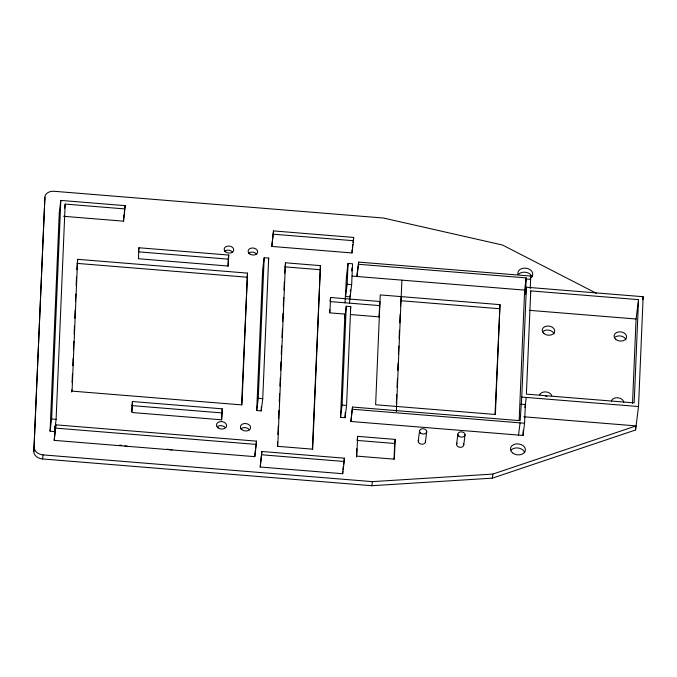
<?xml version="1.0" encoding="UTF-8"?>
<svg xmlns="http://www.w3.org/2000/svg" width="677" height="677" viewBox="0 0 677 677"><rect width="100%" height="100%" fill="white"/><g stroke="black" fill="none" stroke-linecap="round" stroke-linejoin="round"><path stroke-width="1.02" d="M596.522 293.361L502.512 245.032L383.487 218.036L54.168 191.286A9.021 6.584 7.2 0 0 44.91 197.151L33.85 451.644A9.021 6.584 7.2 0 0 42.558 458.964L371.868 485.714L492.348 478.157L635.568 429.98L638.521 406.547L643.15 296.712L526.393 287.226L525.496 294.36L526.181 277.9L358.531 264.284L356.991 276.495L357.084 274.303L358.624 262.092L530.768 276.072L530.243 288.571M33.85 451.644L44.91 197.151M125.05 208.939L65.178 204.073L56.106 419.351L54.566 431.579L50.073 431.215L59.28 212.646L60.82 200.417L125.194 205.647L123.51 221.167L63.63 216.301M50.073 431.215L51.621 418.987L60.82 200.417M54.194 440.363L55.878 424.843L256.456 441.133L256.321 444.425L254.78 456.653L54.194 440.363L55.878 424.843M54.422 434.871L54.786 426.298M71.677 392.034L71.77 389.927M72.084 382.539L72.439 374.11M72.794 365.673L73.099 358.294M73.454 349.857L73.81 341.42M74.123 334.04L74.478 325.603M74.792 318.224L75.147 309.787M75.502 301.35L75.807 293.97M76.162 285.533L76.518 277.105M76.831 269.725L77.61 259.316L247.486 273.119L241.934 404.914L72.058 391.12L77.61 259.316M123.51 221.167L124.035 214.812M131.668 411.599L132.43 401.529L222.242 408.823L221.785 419.808L131.973 412.513L132.43 401.529M138.912 247.765L138.446 258.749L228.259 266.044L228.724 255.06L138.912 247.765L138.396 251.844L228.208 259.139L228.724 255.06M221.438 419.892L222.242 408.823M227.912 266.129L228.208 259.139M241.596 404.77L247.486 273.119M254.78 456.653L255.305 450.307M256.718 410.524L262.642 269.937L264.182 257.709L268.676 258.072L262.752 398.66L261.212 410.888L256.718 410.524L258.267 398.296L264.182 257.709M261.212 410.888L261.39 406.691M260.205 467.012L261.889 451.491L344.356 458.185L344.221 461.486L342.68 473.714L260.205 467.012L261.889 451.491M271.807 246.436L273.491 230.916L353.656 237.424L353.521 240.716L351.972 252.944L271.807 246.436L273.491 230.916M277.409 446.194L277.587 441.979M277.9 434.592L278.255 426.155M278.56 418.767L278.916 410.33M279.271 401.893L279.626 393.455M279.94 386.068L280.295 377.631M280.608 370.243L280.963 361.806M281.277 354.426L281.632 345.981M281.987 337.544L282.343 329.107M282.647 321.719L283.003 313.282M283.316 305.894L283.671 297.457M283.985 290.078L284.34 281.632M284.695 273.195L285.474 262.794L320.441 265.629L312.706 449.181L277.748 446.338L285.474 262.794M312.368 449.037L320.441 265.629M329.581 312.85L329.716 309.77M378.976 316.861L379.966 301.51L330.571 297.499L329.927 312.876L344.889 314.086L340.548 417.328L345.033 417.701L346.582 405.472L350.745 306.613L346.252 306.241L344.711 318.469M340.548 417.328L342.088 405.108L346.252 306.241M347.183 284.281L348.054 263.421L352.548 263.785L351.668 284.645L350.127 296.873L345.634 296.509L347.183 284.281L351.668 284.645M342.68 473.714L342.782 471.243M345.033 417.701L345.253 412.437M350.212 294.783L349.518 303.152M350.347 291.652L350.432 289.57M351.972 252.944L352.116 249.652M520.867 404.194L525.36 404.558L524.573 423.227L523.025 435.455L350.881 421.475L352.522 407.055L520.173 420.671L521.764 397.06L526.393 287.226M350.881 421.475L352.522 407.055M358.531 264.284L358.624 262.092M356.424 457.077L356.771 448.749M357.634 436.352L356.804 456.12L394.352 459.175L395.19 439.407L357.634 436.352L357.126 440.431L394.674 443.477L395.19 439.407M394.014 459.091L394.674 443.477M396.375 403.137L396.73 394.691M397.044 387.295L397.399 378.849M397.754 370.395L398.068 363.007M398.423 354.553L398.778 346.108M399.083 338.712L399.447 330.266M399.752 322.87L400.107 314.424M400.462 305.979L401.207 296.619M396.358 411.599L401.901 280.143M495.031 414.324L499.998 304.642L380.246 294.918L375.625 404.753L495.369 414.476L499.998 304.642M519.157 420.299L524.641 290.111L526.181 277.9M523.025 435.455L523.245 430.267M530.743 290.89L526.393 394.132L634.171 402.883L638.521 299.64L530.743 290.89L530.489 292.929M632.521 403.28L636.075 319.002L638.521 299.64M635.568 429.98L635.745 425.757M64.662 208.152L65.178 204.073M42.558 458.964L43.066 454.893A9.021 6.584 7.2 0 1 34.366 447.573M124.289 212.773L124.678 209.718M124.932 207.678L125.194 205.647M268.422 260.112L268.676 258.072M255.559 448.267L256.456 441.133M330.571 297.499L330.054 301.57L379.458 305.581M348.054 263.421L346.514 275.649L345.025 302.788M352.37 247.613L352.759 244.558M353.013 242.518L353.656 237.424M351.651 270.918L352.032 267.864M350.356 309.668L350.745 306.613M342.943 469.398L343.332 466.343M343.586 464.304L344.356 458.185M371.868 485.714L372.384 481.635L492.864 474.086L636.075 425.901L523.812 416.787M418.251 441.277L419.537 431.088M425.435 441.861L426.722 431.672M456.569 444.391L457.855 434.202M463.753 444.975L465.04 434.786M492.348 478.157L492.864 474.086M530.379 279.127L530.768 276.072M518.531 435.091L520.08 422.863M524.971 407.613L526.257 397.424M642.761 299.767L643.15 296.712M273.356 234.208L353.521 240.716M526.139 278.983L530.633 279.347M284.958 266.865L319.925 269.708M351.998 276.089L524.641 290.111M77.102 263.395L246.97 277.189M529.346 310.328L636.075 319.002M400.691 300.698L499.482 308.72M350.415 314.534L379.323 316.887M521.764 397.06L638.521 406.547M258.267 398.296L262.752 398.66M342.088 405.108L346.582 405.472M352.429 409.246L524.573 423.227M131.913 405.608L221.726 412.902M51.621 418.987L56.106 419.351M55.742 428.135L256.321 444.425M261.745 454.783L344.221 461.486M43.066 454.893L372.384 481.635M167.024 449.147L172.153 449.943M119.711 445.068L121.767 445.39M124.839 445.872L127.919 446.355M240.733 429.015A5.111 3.732 7.2 0 1 249.534 429.912M248.527 253.274A4.807 3.512 7.2 0 1 256.778 254.434M611.348 401.199A6.313 4.612 7.2 0 1 617.805 397.746A6.313 4.612 7.2 0 1 623.805 402.307M539.671 394.835A6.313 4.612 7.2 0 1 545.89 391.907A6.313 4.612 7.2 0 1 551.814 395.817M511.05 450.171A7.515 5.484 7.2 0 1 518.624 448.081A7.515 5.484 7.2 0 1 524.709 452.617M518.049 274.473A7.515 5.484 7.2 0 1 527.493 268.49A7.515 5.484 7.2 0 1 530.463 277.951M518.455 274.439A7.515 5.484 7.2 0 1 526.029 272.349A7.515 5.484 7.2 0 1 532.114 276.876M44.394 201.23A9.021 6.584 7.2 0 1 44.775 199.546M542.607 331.95A6.313 4.612 7.2 0 1 548.971 330.19A6.313 4.612 7.2 0 1 554.074 333.998M614.454 337.781A6.313 4.612 7.2 0 1 620.817 336.029A6.313 4.612 7.2 0 1 625.929 339.829M545.374 395.986A6.313 4.612 7.2 0 1 546.991 396.273M217.232 426.662A5.111 3.732 7.2 0 1 225.289 427.568M224.366 251.548A4.807 3.512 7.2 0 1 232.66 252.225M425.342 441.167A3.605 2.632 7.2 0 1 421.263 444.146A3.605 2.632 7.2 0 1 418.792 439.999M463.33 443.613A3.605 2.632 7.2 0 1 460.055 447.319A3.605 2.632 7.2 0 1 457.11 443.113M241.697 429.514A5.111 3.732 7.2 0 0 250.338 428.71A5.111 3.732 7.2 0 0 244.473 423.514A5.111 3.732 7.2 0 0 241.697 429.514M250.067 254.188A4.807 3.512 7.2 0 0 257.666 252.182A4.807 3.512 7.2 0 0 250.981 248.171A4.807 3.512 7.2 0 0 250.067 254.188M615.74 339.355A6.313 4.612 7.2 0 0 626.343 338.145A6.313 4.612 7.2 0 0 618.88 331.865A6.313 4.612 7.2 0 0 615.74 339.355M543.885 333.524A6.313 4.612 7.2 0 0 554.488 332.305A6.313 4.612 7.2 0 0 547.033 326.035A6.313 4.612 7.2 0 0 543.885 333.524M512.481 452.828A7.515 5.484 7.2 0 0 525.107 451.381A7.515 5.484 7.2 0 0 516.221 443.909A7.515 5.484 7.2 0 0 512.481 452.828M218.163 427.898A5.111 3.732 7.2 0 0 226.541 426.349A5.111 3.732 7.2 0 0 219.949 421.653A5.111 3.732 7.2 0 0 218.163 427.898M225.458 251.776A4.807 3.512 7.2 0 0 233.54 250.854A4.807 3.512 7.2 0 0 227.853 246.073A4.807 3.512 7.2 0 0 225.458 251.776M420.51 433.035A3.605 2.632 7.2 0 0 426.569 432.341A3.605 2.632 7.2 0 0 422.313 428.753A3.605 2.632 7.2 0 0 420.51 433.035M458.828 436.149A3.605 2.632 7.2 0 0 464.896 435.455A3.605 2.632 7.2 0 0 460.631 431.867A3.605 2.632 7.2 0 0 458.828 436.149"/></g></svg>
